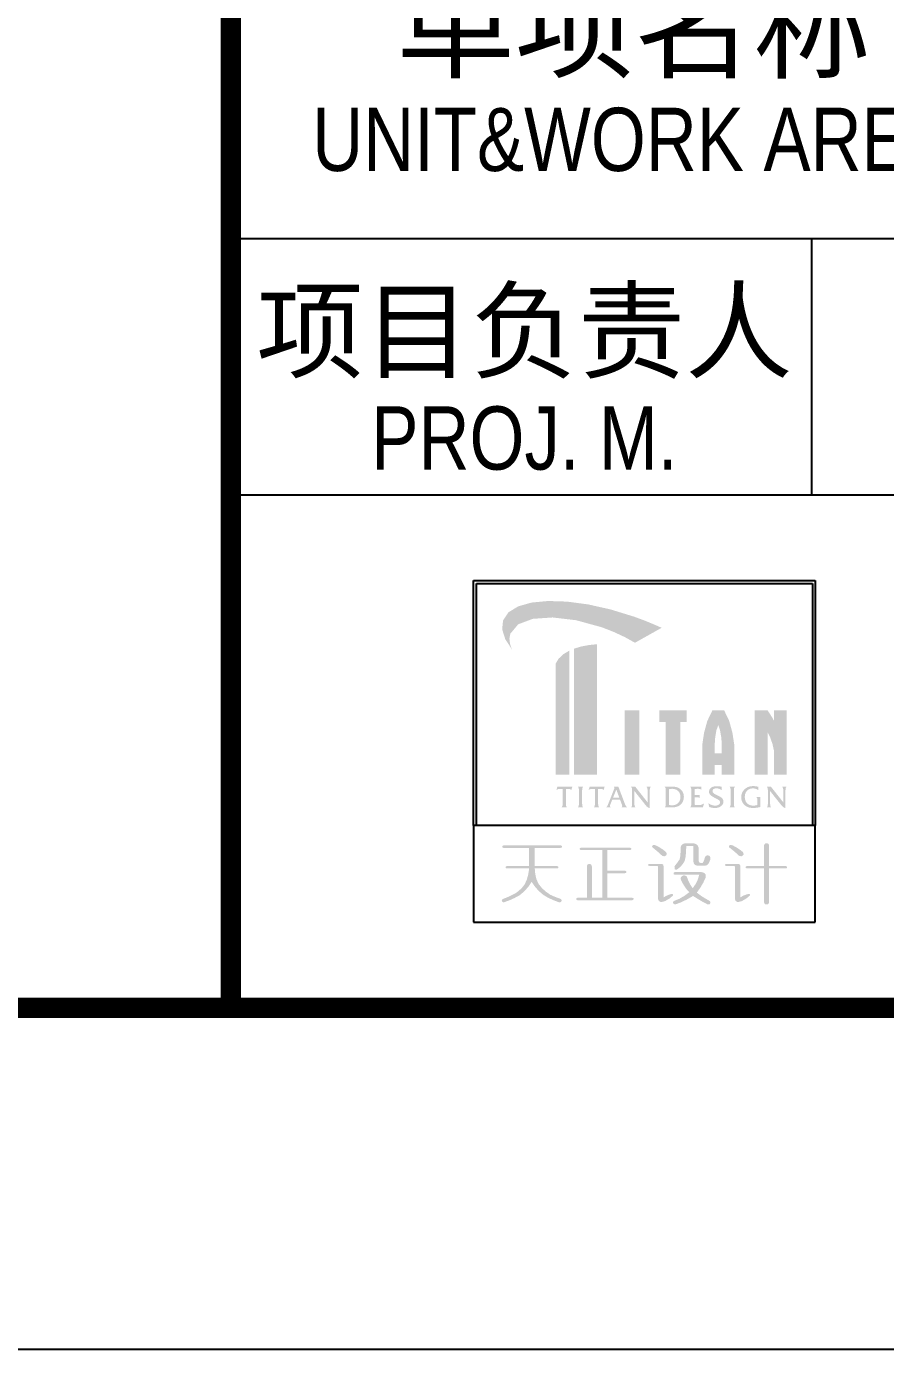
# Model space of a CAD drawing. Header units: millimetres. Extents: x -486 to 22086, y -8497 to 4644.
# Drawn here: x 3225 to 3350.7, y 0 to 193.6 of the extents above; entities that cross this region are included whole.
import ezdxf
from ezdxf.enums import TextEntityAlignment as Align

# ---------------------------------------------------------------- set-up
doc = ezdxf.new("R2010")
doc.units = ezdxf.units.MM
doc.layers.add('0DataFlow-BsFrame', color=30, linetype='Continuous')
doc.styles.add('TitleText', font='arial.ttf')

# ---------------------------------------------------------------- blocks, each defined once
blk = doc.blocks.new('titanlogo')
at = {"linetype": 'Continuous'}
h = blk.add_hatch(color=256, dxfattribs=at)
h.paths.add_polyline_path([(-167.649, 11.231), (-167.916, 11.339), (-168.191, 11.441), (-168.882, 11.654), (-169.543, 11.802), (-170.16, 11.884), (-170.717, 11.902), (-171.199, 11.856), (-171.589, 11.745), (-171.873, 11.572), (-172.033, 11.335), (-172.059, 11.072), (-171.968, 10.785), (-171.77, 10.481), (-171.829, 10.643), (-171.846, 10.798), (-171.82, 10.945), (-171.589, 11.22), (-171.162, 11.38), (-170.582, 11.42), (-169.894, 11.339), (-169.143, 11.133), (-168.794, 10.997), (-168.469, 10.845), (-168.172, 10.68), (-167.392, 11.118)])
h.paths.add_polyline_path([(-170.098, 10.447), (-170.272, 10.342), (-170.407, 10.214), (-170.498, 10.062), (-170.498, 6.822), (-170.098, 6.822)])
h.paths.add_polyline_path([(-169.283, 10.637), (-169.522, 10.613), (-169.749, 10.569), (-169.958, 10.507), (-169.958, 6.822), (-169.283, 6.822)])
h.paths.add_polyline_path([(-168.045, 8.7), (-168.476, 8.7), (-168.476, 6.822), (-168.045, 6.822)])
h.paths.add_polyline_path([(-166.845, 8.359), (-166.66, 8.359), (-166.66, 8.7), (-166.927, 8.7), (-167.193, 8.7), (-167.46, 8.7), (-167.46, 8.359), (-167.276, 8.359), (-167.276, 6.822), (-166.845, 6.822)])
h.paths.add_polyline_path([(-165.267, 7.696), (-165.321, 8.049), (-165.414, 8.391), (-165.562, 8.7), (-165.908, 8.7), (-166.056, 8.391), (-166.15, 8.049), (-166.203, 7.696), (-166.203, 6.822), (-165.839, 6.822), (-165.839, 7.108), (-165.631, 7.108), (-165.631, 6.822), (-165.267, 6.822)])
h.paths.add_polyline_path([(-165.839, 7.713), (-165.824, 7.921), (-165.79, 8.114), (-165.735, 8.276), (-165.683, 8.114), (-165.649, 7.921), (-165.631, 7.713), (-165.631, 7.449), (-165.839, 7.449)], flags=16)
h.paths.add_polyline_path([(-164.291, 8.059), (-164.217, 7.911), (-164.149, 7.72), (-164.109, 7.541), (-164.109, 6.822), (-163.732, 6.822), (-163.732, 8.7), (-164.109, 8.7), (-164.109, 8.407), (-164.165, 8.506), (-164.227, 8.603), (-164.291, 8.7), (-164.669, 8.7), (-164.669, 6.822), (-164.291, 6.822)])
h = blk.add_hatch(color=256, dxfattribs=at)
h.paths.add_polyline_path([(-170.194, 6.404), (-170.126, 6.404), (-170.105, 6.403), (-170.086, 6.401), (-170.07, 6.396), (-170.056, 6.39), (-170.044, 6.382), (-170.034, 6.372), (-170.005, 6.471), (-170.442, 6.471), (-170.472, 6.371), (-170.458, 6.381), (-170.441, 6.39), (-170.422, 6.396), (-170.398, 6.4), (-170.371, 6.403), (-170.339, 6.404), (-170.29, 6.404), (-170.29, 5.968), (-170.291, 5.94), (-170.293, 5.918), (-170.298, 5.9), (-170.305, 5.886), (-170.314, 5.873), (-170.326, 5.86), (-170.158, 5.86), (-170.17, 5.873), (-170.179, 5.886), (-170.186, 5.9), (-170.191, 5.918), (-170.193, 5.94), (-170.194, 5.968)])
h.paths.add_polyline_path([(-169.718, 6.363), (-169.717, 6.392), (-169.714, 6.414), (-169.71, 6.432), (-169.703, 6.446), (-169.694, 6.459), (-169.682, 6.471), (-169.849, 6.471), (-169.837, 6.459), (-169.828, 6.446), (-169.821, 6.432), (-169.817, 6.414), (-169.814, 6.392), (-169.813, 6.363), (-169.813, 5.968), (-169.814, 5.94), (-169.817, 5.918), (-169.821, 5.9), (-169.828, 5.886), (-169.837, 5.873), (-169.849, 5.86), (-169.682, 5.86), (-169.694, 5.873), (-169.703, 5.886), (-169.71, 5.9), (-169.714, 5.918), (-169.717, 5.94), (-169.718, 5.968)])
h.paths.add_polyline_path([(-169.25, 6.404), (-169.181, 6.404), (-169.16, 6.403), (-169.141, 6.401), (-169.125, 6.396), (-169.111, 6.39), (-169.099, 6.382), (-169.089, 6.372), (-169.061, 6.471), (-169.497, 6.471), (-169.528, 6.371), (-169.514, 6.381), (-169.497, 6.39), (-169.477, 6.396), (-169.454, 6.4), (-169.426, 6.403), (-169.394, 6.404), (-169.345, 6.404), (-169.345, 5.968), (-169.346, 5.94), (-169.349, 5.918), (-169.353, 5.9), (-169.36, 5.886), (-169.369, 5.873), (-169.381, 5.86), (-169.214, 5.86), (-169.225, 5.873), (-169.235, 5.886), (-169.241, 5.9), (-169.246, 5.918), (-169.249, 5.94), (-169.25, 5.968)])
h.paths.add_polyline_path([(-168.659, 6.471), (-168.798, 6.471), (-168.791, 6.465), (-168.786, 6.459), (-168.782, 6.453), (-168.779, 6.447), (-168.777, 6.441), (-168.777, 6.434), (-168.777, 6.427), (-168.778, 6.42), (-168.779, 6.413), (-168.781, 6.405), (-168.784, 6.397), (-168.787, 6.389), (-168.959, 5.953), (-168.969, 5.93), (-168.979, 5.91), (-168.988, 5.894), (-168.998, 5.881), (-169.009, 5.87), (-169.021, 5.86), (-168.876, 5.86), (-168.885, 5.869), (-168.892, 5.877), (-168.897, 5.884), (-168.9, 5.891), (-168.903, 5.897), (-168.903, 5.903), (-168.903, 5.91), (-168.902, 5.917), (-168.901, 5.924), (-168.9, 5.93), (-168.898, 5.937), (-168.895, 5.943), (-168.837, 6.089), (-168.609, 6.089), (-168.557, 5.948), (-168.556, 5.945), (-168.555, 5.941), (-168.549, 5.924), (-168.545, 5.911), (-168.544, 5.9), (-168.547, 5.89), (-168.555, 5.878), (-168.568, 5.863), (-168.57, 5.86), (-168.395, 5.86), (-168.411, 5.874), (-168.424, 5.888), (-168.436, 5.903), (-168.446, 5.919), (-168.456, 5.938), (-168.465, 5.959)])
h.paths.add_polyline_path([(-168.719, 6.386), (-168.632, 6.15), (-168.813, 6.15)], flags=16)
h.paths.add_polyline_path([(-168.187, 6.339), (-167.872, 5.942), (-167.845, 5.909), (-167.821, 5.884), (-167.8, 5.867), (-167.78, 5.856), (-167.76, 5.849), (-167.739, 5.846), (-167.739, 6.363), (-167.738, 6.392), (-167.735, 6.414), (-167.731, 6.432), (-167.724, 6.446), (-167.715, 6.459), (-167.703, 6.471), (-167.841, 6.471), (-167.83, 6.459), (-167.82, 6.446), (-167.814, 6.432), (-167.809, 6.414), (-167.806, 6.392), (-167.805, 6.363), (-167.805, 6.012), (-168.167, 6.471), (-168.291, 6.471), (-168.279, 6.459), (-168.27, 6.446), (-168.263, 6.432), (-168.258, 6.414), (-168.256, 6.392), (-168.255, 6.363), (-168.255, 5.968), (-168.256, 5.94), (-168.258, 5.918), (-168.263, 5.9), (-168.27, 5.886), (-168.279, 5.873), (-168.291, 5.86), (-168.152, 5.86), (-168.164, 5.872), (-168.173, 5.885), (-168.179, 5.899), (-168.184, 5.916), (-168.187, 5.939), (-168.187, 5.968)])
h.paths.add_polyline_path([(-166.762, 6.058), (-166.751, 6.095), (-166.744, 6.134), (-166.742, 6.175), (-166.745, 6.219), (-166.754, 6.261), (-166.769, 6.301), (-166.789, 6.337), (-166.816, 6.37), (-166.849, 6.399), (-166.881, 6.422), (-166.916, 6.441), (-166.952, 6.454), (-166.992, 6.463), (-167.04, 6.469), (-167.093, 6.471), (-167.306, 6.471), (-167.294, 6.459), (-167.285, 6.446), (-167.279, 6.433), (-167.275, 6.416), (-167.272, 6.392), (-167.271, 6.363), (-167.271, 5.968), (-167.272, 5.939), (-167.275, 5.916), (-167.279, 5.899), (-167.285, 5.885), (-167.294, 5.872), (-167.306, 5.86), (-167.122, 5.86), (-167.052, 5.863), (-166.992, 5.871), (-166.941, 5.884), (-166.896, 5.903), (-166.857, 5.929), (-166.822, 5.961), (-166.797, 5.991), (-166.777, 6.023)])
h.paths.add_polyline_path([(-167.175, 6.394), (-167.159, 6.398), (-167.143, 6.401), (-167.128, 6.404), (-167.112, 6.405), (-167.097, 6.406), (-167.082, 6.407), (-167.014, 6.399), (-166.955, 6.377), (-166.907, 6.341), (-166.87, 6.292), (-166.848, 6.234), (-166.841, 6.167), (-166.848, 6.101), (-166.87, 6.043), (-166.907, 5.993), (-166.955, 5.955), (-167.011, 5.932), (-167.075, 5.924), (-167.088, 5.924), (-167.102, 5.925), (-167.117, 5.926), (-167.134, 5.928), (-167.153, 5.931), (-167.175, 5.934)], flags=16)
h.paths.add_polyline_path([(-166.279, 6.225), (-166.429, 6.225), (-166.429, 6.397), (-166.41, 6.4), (-166.394, 6.403), (-166.378, 6.405), (-166.364, 6.407), (-166.35, 6.408), (-166.338, 6.408), (-166.315, 6.407), (-166.294, 6.405), (-166.276, 6.4), (-166.258, 6.394), (-166.242, 6.386), (-166.226, 6.375), (-166.226, 6.471), (-166.561, 6.471), (-166.549, 6.459), (-166.54, 6.446), (-166.533, 6.432), (-166.529, 6.414), (-166.526, 6.392), (-166.525, 6.363), (-166.525, 5.968), (-166.526, 5.94), (-166.529, 5.918), (-166.533, 5.9), (-166.54, 5.886), (-166.549, 5.873), (-166.561, 5.86), (-166.19, 5.86), (-166.148, 5.98), (-166.175, 5.964), (-166.202, 5.951), (-166.229, 5.941), (-166.257, 5.934), (-166.286, 5.93), (-166.317, 5.929), (-166.332, 5.929), (-166.348, 5.93), (-166.366, 5.932), (-166.385, 5.934), (-166.406, 5.936), (-166.429, 5.939), (-166.429, 6.158), (-166.374, 6.158), (-166.345, 6.158), (-166.323, 6.156), (-166.308, 6.153), (-166.296, 6.149), (-166.287, 6.143), (-166.279, 6.136)])
h.paths.add_polyline_path([(-165.856, 6.265), (-165.879, 6.284), (-165.893, 6.301), (-165.902, 6.32), (-165.904, 6.34), (-165.901, 6.363), (-165.89, 6.382), (-165.873, 6.399), (-165.849, 6.411), (-165.821, 6.419), (-165.788, 6.421), (-165.761, 6.42), (-165.735, 6.415), (-165.709, 6.407), (-165.683, 6.396), (-165.658, 6.382), (-165.633, 6.364), (-165.633, 6.467), (-165.66, 6.472), (-165.687, 6.476), (-165.712, 6.479), (-165.735, 6.481), (-165.758, 6.483), (-165.779, 6.483), (-165.844, 6.478), (-165.899, 6.464), (-165.945, 6.439), (-165.979, 6.407), (-165.999, 6.367), (-166.005, 6.321), (-166.002, 6.288), (-165.991, 6.258), (-165.972, 6.232), (-165.944, 6.206), (-165.903, 6.178), (-165.85, 6.149), (-165.84, 6.144), (-165.827, 6.138), (-165.813, 6.131), (-165.758, 6.102), (-165.72, 6.078), (-165.7, 6.059), (-165.696, 6.052), (-165.692, 6.044), (-165.689, 6.036), (-165.687, 6.028), (-165.686, 6.02), (-165.685, 6.012), (-165.689, 5.985), (-165.702, 5.961), (-165.723, 5.941), (-165.752, 5.926), (-165.785, 5.917), (-165.824, 5.914), (-165.857, 5.916), (-165.89, 5.922), (-165.924, 5.932), (-165.958, 5.945), (-165.992, 5.963), (-166.027, 5.985), (-165.998, 5.874), (-165.967, 5.865), (-165.938, 5.857), (-165.911, 5.852), (-165.885, 5.847), (-165.86, 5.845), (-165.836, 5.844), (-165.768, 5.85), (-165.708, 5.868), (-165.656, 5.899), (-165.616, 5.938), (-165.592, 5.982), (-165.584, 6.032), (-165.586, 6.055), (-165.591, 6.076), (-165.599, 6.097), (-165.611, 6.116), (-165.625, 6.133), (-165.642, 6.148), (-165.67, 6.168), (-165.707, 6.189), (-165.752, 6.211), (-165.758, 6.213), (-165.763, 6.216), (-165.767, 6.218), (-165.818, 6.243)])
h.paths.add_polyline_path([(-165.279, 6.363), (-165.278, 6.392), (-165.275, 6.414), (-165.271, 6.432), (-165.264, 6.446), (-165.255, 6.459), (-165.243, 6.471), (-165.41, 6.471), (-165.398, 6.459), (-165.389, 6.446), (-165.382, 6.432), (-165.378, 6.414), (-165.375, 6.392), (-165.374, 6.363), (-165.374, 5.968), (-165.375, 5.94), (-165.378, 5.918), (-165.382, 5.9), (-165.389, 5.886), (-165.398, 5.873), (-165.41, 5.86), (-165.243, 5.86), (-165.255, 5.873), (-165.264, 5.886), (-165.271, 5.9), (-165.275, 5.918), (-165.278, 5.94), (-165.279, 5.968)])
h.paths.add_polyline_path([(-164.952, 6.239), (-164.931, 6.3), (-164.895, 6.351), (-164.847, 6.389), (-164.79, 6.412), (-164.724, 6.419), (-164.697, 6.418), (-164.671, 6.414), (-164.645, 6.407), (-164.619, 6.398), (-164.593, 6.385), (-164.567, 6.37), (-164.567, 6.467), (-164.596, 6.473), (-164.623, 6.478), (-164.65, 6.481), (-164.674, 6.484), (-164.697, 6.485), (-164.719, 6.486), (-164.765, 6.483), (-164.809, 6.476), (-164.851, 6.464), (-164.89, 6.447), (-164.925, 6.425), (-164.958, 6.399), (-164.99, 6.365), (-165.016, 6.329), (-165.037, 6.29), (-165.052, 6.249), (-165.062, 6.206), (-165.065, 6.161), (-165.06, 6.107), (-165.047, 6.056), (-165.026, 6.008), (-164.997, 5.964), (-164.961, 5.927), (-164.919, 5.896), (-164.89, 5.881), (-164.859, 5.868), (-164.826, 5.858), (-164.79, 5.851), (-164.752, 5.847), (-164.711, 5.846), (-164.681, 5.846), (-164.65, 5.849), (-164.616, 5.852), (-164.582, 5.858), (-164.545, 5.865), (-164.506, 5.873), (-164.506, 6.17), (-164.625, 6.17), (-164.614, 6.158), (-164.604, 6.145), (-164.598, 6.131), (-164.593, 6.114), (-164.59, 6.091), (-164.589, 6.063), (-164.589, 5.934), (-164.611, 5.928), (-164.632, 5.922), (-164.652, 5.919), (-164.671, 5.916), (-164.69, 5.914), (-164.708, 5.913), (-164.78, 5.921), (-164.841, 5.944), (-164.892, 5.982), (-164.929, 6.034), (-164.952, 6.096), (-164.96, 6.169)])
h.paths.add_polyline_path([(-164.217, 6.339), (-163.901, 5.942), (-163.874, 5.909), (-163.85, 5.884), (-163.829, 5.867), (-163.809, 5.856), (-163.789, 5.849), (-163.768, 5.846), (-163.768, 6.363), (-163.767, 6.392), (-163.765, 6.414), (-163.76, 6.432), (-163.753, 6.446), (-163.744, 6.459), (-163.732, 6.471), (-163.87, 6.471), (-163.859, 6.459), (-163.85, 6.446), (-163.843, 6.432), (-163.838, 6.414), (-163.835, 6.392), (-163.834, 6.363), (-163.834, 6.012), (-164.196, 6.471), (-164.32, 6.471), (-164.308, 6.459), (-164.299, 6.446), (-164.292, 6.432), (-164.288, 6.414), (-164.285, 6.392), (-164.284, 6.363), (-164.284, 5.968), (-164.285, 5.94), (-164.288, 5.918), (-164.292, 5.9), (-164.299, 5.886), (-164.308, 5.873), (-164.32, 5.86), (-164.181, 5.86), (-164.193, 5.872), (-164.202, 5.885), (-164.209, 5.899), (-164.213, 5.916), (-164.216, 5.939), (-164.217, 5.968)])
h = blk.add_hatch(color=256, dxfattribs=at)
h.paths.add_polyline_path([(-171.089, 3.903), (-171.105, 4.075), (-170.452, 4.075), (-170.439, 4.079), (-170.427, 4.084), (-170.418, 4.091), (-170.414, 4.102), (-170.414, 4.115), (-170.418, 4.129), (-170.427, 4.135), (-170.439, 4.141), (-170.452, 4.145), (-171.109, 4.145), (-171.109, 4.679), (-170.348, 4.679), (-170.334, 4.683), (-170.323, 4.689), (-170.314, 4.695), (-170.31, 4.707), (-170.31, 4.72), (-170.314, 4.735), (-170.323, 4.741), (-170.334, 4.747), (-170.348, 4.751), (-172.021, 4.751), (-172.031, 4.747), (-172.041, 4.741), (-172.051, 4.735), (-172.054, 4.72), (-172.054, 4.707), (-172.051, 4.695), (-172.041, 4.689), (-172.031, 4.683), (-172.021, 4.679), (-171.269, 4.679), (-171.269, 4.145), (-171.922, 4.145), (-171.931, 4.141), (-171.941, 4.135), (-171.953, 4.129), (-171.954, 4.115), (-171.954, 4.102), (-171.953, 4.091), (-171.941, 4.084), (-171.931, 4.079), (-171.922, 4.075), (-171.269, 4.075), (-171.296, 3.899), (-171.339, 3.745), (-171.4, 3.611), (-171.477, 3.514), (-171.564, 3.429), (-171.661, 3.355), (-171.787, 3.289), (-171.914, 3.231), (-172.042, 3.181), (-172.056, 3.169), (-172.065, 3.154), (-172.069, 3.138), (-172.065, 3.12), (-172.056, 3.105), (-172.042, 3.092), (-172.025, 3.088), (-172.008, 3.088), (-171.99, 3.092), (-171.846, 3.144), (-171.699, 3.21), (-171.551, 3.29), (-171.42, 3.399), (-171.301, 3.529), (-171.195, 3.683), (-171.099, 3.543), (-170.986, 3.415), (-170.853, 3.301), (-170.718, 3.221), (-170.561, 3.148), (-170.384, 3.082), (-170.361, 3.087), (-170.342, 3.097), (-170.326, 3.111), (-170.322, 3.131), (-170.322, 3.151), (-170.326, 3.17), (-170.35, 3.185), (-170.372, 3.196), (-170.393, 3.202), (-170.479, 3.233), (-170.564, 3.268), (-170.648, 3.306), (-170.784, 3.4), (-170.899, 3.506), (-170.995, 3.627), (-171.052, 3.754)])
h.paths.add_polyline_path([(-168.978, 3.938), (-168.463, 3.938), (-168.45, 3.942), (-168.439, 3.948), (-168.429, 3.954), (-168.425, 3.966), (-168.425, 3.978), (-168.429, 3.992), (-168.439, 3.999), (-168.45, 4.005), (-168.463, 4.01), (-168.978, 4.01), (-168.978, 4.614), (-168.321, 4.614), (-168.308, 4.619), (-168.296, 4.624), (-168.285, 4.631), (-168.282, 4.642), (-168.282, 4.655), (-168.285, 4.668), (-168.296, 4.675), (-168.308, 4.68), (-168.321, 4.685), (-169.755, 4.685), (-169.764, 4.68), (-169.774, 4.675), (-169.786, 4.668), (-169.787, 4.655), (-169.787, 4.642), (-169.786, 4.631), (-169.774, 4.624), (-169.764, 4.619), (-169.755, 4.614), (-169.126, 4.614), (-169.126, 3.218), (-169.433, 3.218), (-169.433, 4.134), (-169.439, 4.158), (-169.451, 4.18), (-169.467, 4.2), (-169.494, 4.205), (-169.52, 4.205), (-169.546, 4.2), (-169.564, 4.18), (-169.575, 4.158), (-169.581, 4.134), (-169.581, 3.218), (-169.859, 3.218), (-169.868, 3.214), (-169.879, 3.209), (-169.89, 3.202), (-169.892, 3.189), (-169.892, 3.176), (-169.89, 3.164), (-169.879, 3.158), (-169.868, 3.152), (-169.859, 3.148), (-168.251, 3.148), (-168.238, 3.152), (-168.226, 3.158), (-168.217, 3.164), (-168.213, 3.176), (-168.213, 3.189), (-168.217, 3.202), (-168.226, 3.209), (-168.238, 3.214), (-168.251, 3.218), (-168.978, 3.218)])
h.paths.add_polyline_path([(-167.336, 4.137), (-167.339, 4.162), (-167.345, 4.18), (-167.356, 4.193), (-167.373, 4.201), (-167.393, 4.205), (-167.416, 4.207), (-167.752, 4.207), (-167.789, 4.192), (-167.791, 4.166), (-167.752, 4.151), (-167.528, 4.151), (-167.512, 4.148), (-167.502, 4.14), (-167.497, 4.125), (-167.497, 3.186), (-167.475, 3.127), (-167.43, 3.099), (-167.398, 3.093), (-167.292, 3.121), (-167.162, 3.197), (-167.059, 3.284), (-167.055, 3.296), (-167.056, 3.308), (-167.061, 3.319), (-167.069, 3.327), (-167.08, 3.332), (-167.093, 3.333), (-167.16, 3.314), (-167.253, 3.278), (-167.335, 3.23)])
h.paths.add_polyline_path([(-167.345, 4.623), (-167.442, 4.687), (-167.557, 4.749), (-167.592, 4.759), (-167.609, 4.763), (-167.626, 4.763), (-167.644, 4.759), (-167.658, 4.746), (-167.668, 4.731), (-167.673, 4.714), (-167.666, 4.699), (-167.654, 4.686), (-167.639, 4.675), (-167.543, 4.598), (-167.457, 4.523), (-167.38, 4.45), (-167.353, 4.44), (-167.325, 4.435), (-167.297, 4.436), (-167.275, 4.448), (-167.256, 4.466), (-167.242, 4.489), (-167.245, 4.514), (-167.253, 4.537), (-167.267, 4.559)])
h.paths.add_polyline_path([(-166.676, 4.56), (-166.673, 4.735), (-166.464, 4.735), (-166.464, 4.283), (-166.453, 4.225), (-166.419, 4.184), (-166.362, 4.16), (-166.14, 4.16), (-166.106, 4.162), (-166.078, 4.168), (-166.058, 4.177), (-166.024, 4.21), (-165.994, 4.266), (-165.966, 4.346), (-165.965, 4.38), (-165.973, 4.412), (-165.988, 4.44), (-166.013, 4.452), (-166.039, 4.458), (-166.067, 4.457), (-166.092, 4.443), (-166.112, 4.424), (-166.127, 4.399), (-166.147, 4.325), (-166.17, 4.27), (-166.196, 4.237), (-166.251, 4.237), (-166.282, 4.248), (-166.3, 4.267), (-166.306, 4.294), (-166.306, 4.678), (-166.336, 4.747), (-166.388, 4.792), (-166.46, 4.812), (-166.719, 4.812), (-166.782, 4.784), (-166.822, 4.74), (-166.84, 4.678), (-166.839, 4.542), (-166.848, 4.43), (-166.868, 4.34), (-166.939, 4.239), (-167.017, 4.136), (-167.006, 4.051), (-166.985, 4.043), (-166.963, 4.04), (-166.941, 4.045), (-166.853, 4.116), (-166.778, 4.199), (-166.719, 4.294), (-166.692, 4.413)])
h.paths.add_polyline_path([(-166.553, 3.601), (-166.61, 3.713), (-166.654, 3.836), (-166.681, 3.856), (-166.713, 3.869), (-166.748, 3.876), (-166.779, 3.862), (-166.807, 3.842), (-166.83, 3.817), (-166.833, 3.783), (-166.829, 3.75), (-166.817, 3.719), (-166.75, 3.594), (-166.673, 3.481), (-166.585, 3.381), (-166.732, 3.271), (-166.875, 3.188), (-167.016, 3.132), (-167.035, 3.123), (-167.049, 3.109), (-167.058, 3.092), (-167.056, 3.073), (-167.05, 3.055), (-167.039, 3.038), (-167.02, 3.029), (-167, 3.026), (-166.98, 3.027), (-166.818, 3.088), (-166.649, 3.17), (-166.473, 3.272), (-166.332, 3.183), (-166.192, 3.101), (-166.052, 3.027), (-166.031, 3.022), (-166.012, 3.022), (-165.992, 3.027), (-165.979, 3.043), (-165.97, 3.061), (-165.966, 3.08), (-165.971, 3.101), (-165.981, 3.119), (-165.996, 3.132), (-166.128, 3.205), (-166.25, 3.284), (-166.362, 3.37), (-166.262, 3.509), (-166.176, 3.656), (-166.103, 3.811), (-166.104, 3.893), (-166.143, 3.946), (-166.219, 3.968), (-167.006, 3.968), (-167.016, 3.964), (-167.027, 3.958), (-167.039, 3.951), (-167.041, 3.936), (-167.041, 3.923), (-167.039, 3.911), (-167.027, 3.904), (-167.016, 3.898), (-167.006, 3.893), (-166.293, 3.893), (-166.33, 3.76), (-166.392, 3.63), (-166.479, 3.504), (-166.483, 3.498)])
h.paths.add_polyline_path([(-165.088, 4.137), (-165.091, 4.162), (-165.097, 4.18), (-165.108, 4.193), (-165.125, 4.201), (-165.145, 4.205), (-165.168, 4.207), (-165.504, 4.207), (-165.541, 4.192), (-165.543, 4.166), (-165.504, 4.151), (-165.28, 4.151), (-165.264, 4.148), (-165.254, 4.14), (-165.249, 4.125), (-165.249, 3.186), (-165.227, 3.127), (-165.181, 3.098), (-165.15, 3.093), (-165.044, 3.121), (-164.914, 3.197), (-164.811, 3.284), (-164.807, 3.296), (-164.808, 3.308), (-164.813, 3.319), (-164.821, 3.327), (-164.832, 3.332), (-164.845, 3.333), (-164.912, 3.314), (-165.005, 3.278), (-165.087, 3.23)])
h.paths.add_polyline_path([(-165.005, 4.537), (-165.019, 4.559), (-165.097, 4.623), (-165.194, 4.687), (-165.309, 4.749), (-165.344, 4.759), (-165.361, 4.763), (-165.378, 4.763), (-165.396, 4.759), (-165.41, 4.746), (-165.42, 4.731), (-165.425, 4.714), (-165.418, 4.699), (-165.406, 4.686), (-165.391, 4.675), (-165.295, 4.598), (-165.209, 4.523), (-165.132, 4.45), (-165.105, 4.44), (-165.077, 4.435), (-165.049, 4.436), (-165.027, 4.448), (-165.008, 4.466), (-164.994, 4.489), (-164.997, 4.514)])
h.paths.add_polyline_path([(-163.738, 4.137), (-163.75, 4.143), (-163.764, 4.146), (-164.248, 4.146), (-164.248, 4.742), (-164.252, 4.766), (-164.265, 4.787), (-164.283, 4.806), (-164.309, 4.811), (-164.335, 4.811), (-164.361, 4.806), (-164.379, 4.787), (-164.391, 4.766), (-164.395, 4.742), (-164.395, 4.146), (-164.899, 4.146), (-164.907, 4.141), (-164.918, 4.136), (-164.929, 4.129), (-164.931, 4.115), (-164.931, 4.103), (-164.929, 4.091), (-164.918, 4.085), (-164.907, 4.079), (-164.899, 4.075), (-164.395, 4.075), (-164.395, 3.091), (-164.391, 3.067), (-164.379, 3.046), (-164.361, 3.027), (-164.335, 3.022), (-164.309, 3.022), (-164.283, 3.027), (-164.265, 3.046), (-164.252, 3.067), (-164.248, 3.091), (-164.248, 4.075), (-163.764, 4.075), (-163.75, 4.078), (-163.738, 4.084), (-163.728, 4.091), (-163.725, 4.103), (-163.725, 4.115), (-163.728, 4.129)])
for p, q in [((-172.897, 12.498), (-162.899, 12.498)), ((-172.897, 5.333), (-172.897, 12.498)), ((-172.814, 12.415), (-162.982, 12.415)), ((-172.814, 5.333), (-172.814, 12.415)), ((-162.982, 12.415), (-162.982, 5.333)), ((-162.899, 12.498), (-162.899, 5.333)), ((-162.899, 5.333), (-172.897, 5.333)), ((-162.899, 5.333), (-172.897, 5.333)), ((-172.897, 5.333), (-172.897, 2.5)), ((-162.982, 5.333), (-172.814, 5.333)), ((-162.899, 2.5), (-162.899, 5.333)), ((-172.897, 2.5), (-162.899, 2.5))]:
    blk.add_line(p, q, dxfattribs=at)
blk = doc.blocks.new('titletext.Equip')
at = {"style": 'TitleText'}
for s, height, p in [('单项名称', 2.55, (-168.199, 26.705)), ('项目负责人', 2.3, (-171.407, 17.968))]:
    blk.add_text(s, height=height, dxfattribs=at).set_placement(p, align=Align.BOTTOM_CENTER)
at = {"style": 'TitleText', "width": 0.8}
for s, p in [('UNIT&WORK AREA', (-168.199, 23.929)), ('PROJ. M.', (-171.407, 15.191))]:
    blk.add_text(s, height=1.85, dxfattribs=at).set_placement(p, align=Align.BOTTOM_CENTER)
blk = doc.blocks.new('title.equip.2017')
for p, q in [((0, 22.5), (-180, 22.5)), ((-163, 15), (-163, 22.5)), ((0, 15), (-180, 15))]:
    blk.add_line(p, q)
at = {"const_width": 0.6}
blk.add_lwpolyline([(-180, 0), (-180, 46), (0, 46)], dxfattribs=at)
for name in ['titletext.Equip', 'titanlogo']:
    blk.add_blockref(name, (0, 0))
at = {"style": 'TitleText'}
for tag, height, p in [('PROJECT2L1', 3.25, (-106, 42)), ('DwgNAME2L1', 3.25, (-28, 42)), ('PROJECT1', 3.25, (-106, 39)), ('DwgNAME1', 3.25, (-28, 39)), ('PROJECT2L2', 3.25, (-106, 36)), ('DwgNAME2L2', 3.25, (-28, 36)), ('EquipNAME', 3.25, (-72, 27.25)), ('UNITNAME', 3.25, (-126.444, 27.25)), ('DwgNo', 3.25, (-20.778, 27.25)), ('ProjM', 3, (-154.5, 18.75)), ('SpeciM', 3, (-120.5, 18.75)), ('Made', 3, (-92, 18.75)), ('Chkd', 3, (-64, 18.75)), ('Appr', 3, (-36, 18.75)), ('AuthD', 3, (-8, 18.75)), ('Stage', 3, (-46, 11.25)), ('Speci', 3, (-10, 11.25)), ('Scale', 3, (-46, 3.75))]:
    blk.add_attdef(tag, text='', height=height, dxfattribs=at).set_placement(p, align=Align.MIDDLE_CENTER)
at = {"style": 'TitleText', "width": 0.8}
for tag, p in [('P', (-24.655, 4.766)), ('PT', (-11.828, 4.766))]:
    blk.add_attdef(tag, text='', height=3, dxfattribs=at).set_placement(p, align=Align.MIDDLE_CENTER)
blk = doc.blocks.new('BsGCTDrawFrame')
at = {"linetype": 'ByBlock', "ltscale": 0.8}
blk.add_lwpolyline([(-830.972, -10), (-830.972, 584), (10.028, 584), (10.028, -10)], close=True, dxfattribs=at)
at = {"color": 0, "const_width": 0.6}
blk.add_lwpolyline([(0, 0), (-806, 0), (-806, 574), (0, 574)], close=True, dxfattribs=at)

msp = doc.modelspace()

# ---------------------------------------------------------------- block references
at = {"layer": '0DataFlow-BsFrame', "xscale": 5, "yscale": 5, "zscale": 5}
for name in ['BsGCTDrawFrame', 'title.equip.2017']:
    msp.add_blockref(name, (4154.86, 50), dxfattribs=at)

doc.saveas('drawing.dxf')
